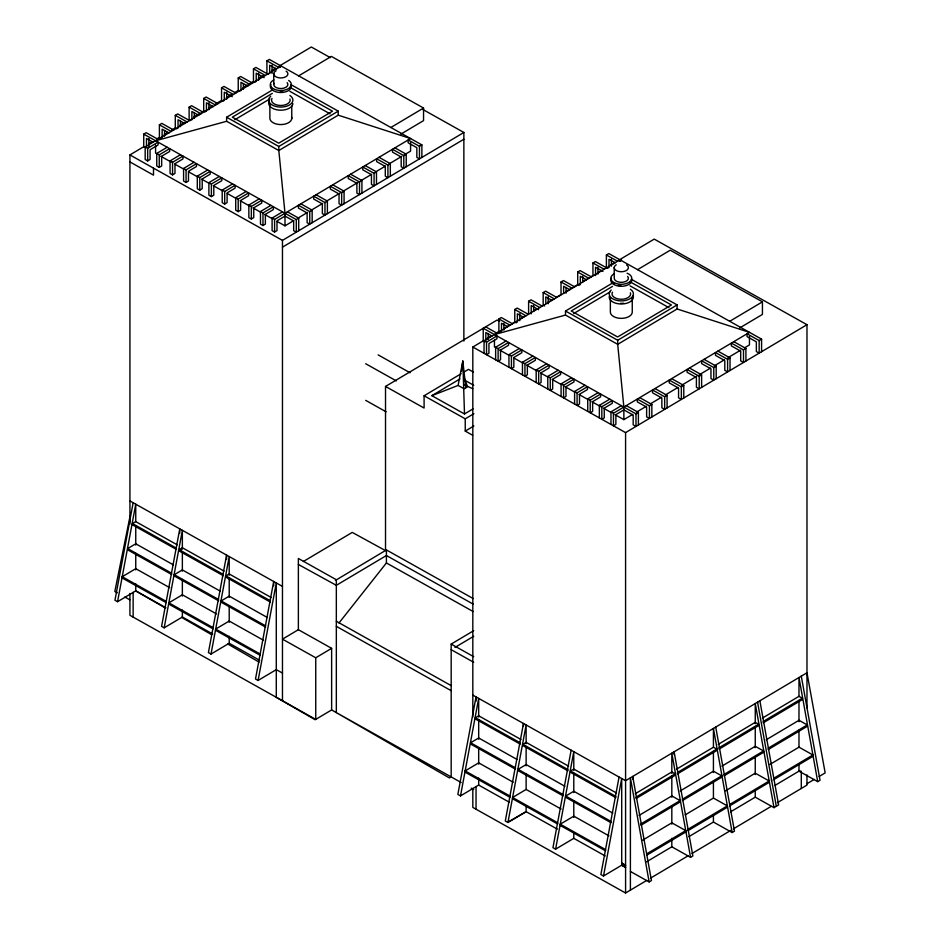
<?xml version="1.0" encoding="UTF-8"?>
<svg xmlns="http://www.w3.org/2000/svg" width="940" height="940" viewBox="0 0 940 940"><rect width="100%" height="100%" fill="white"/><g stroke="black" fill="none" stroke-linecap="round" stroke-linejoin="round"><path stroke-width="1.41" d="M461.517 371.335L462.821 361.171L465.817 387.75M133.139 502.747L114.962 600.249L117.559 601.706L135.748 590.884L135.748 583.904M117.559 601.706L135.748 504.204L135.748 521.606L132.481 523.545L132.481 524.814L176.508 549.477M179.763 533.215L179.763 528.868L161.574 626.369L164.183 627.826L182.36 530.324L182.36 548.995L179.105 550.934L223.344 575.726M226.599 559.453L226.599 555.105L208.41 652.607L211.018 654.064L229.207 556.562L229.207 575.245M273.693 585.843L273.693 581.484L255.504 678.986L258.101 680.443L276.289 582.941L276.289 697.304L315.159 719.746L331.632 709.947L331.632 648.341L298.368 629.694L282.47 639.153L315.746 657.789L331.632 648.341M476.039 701.24L476.039 696.904L457.851 794.406L460.506 795.898L478.683 698.397L478.683 717.067M523.474 726.385L523.474 723.483L505.297 820.984L507.941 822.477L526.13 724.975L526.13 743.646M571.144 750.191L552.955 847.692L555.599 849.173L573.788 838.351L573.788 832.769M555.599 849.173L573.788 751.671L573.788 770.354M619.061 777.039L600.871 874.541L603.515 876.021L621.704 865.2L621.704 778.52L603.515 876.021M464.501 413.964L431.848 395.67L458.109 385.423L462.821 361.171L464.501 413.964L473.043 408.877M130.119 515.872L114.833 591.424L117.336 592.823M339.011 622.95L386.411 562.954L386.411 549.935L473.196 598.557M276.125 70.794L274.903 71.605A7.085 4.089 0 0 0 276.407 77.056A7.085 4.089 0 0 0 285.96 76.669A7.085 4.089 0 0 0 286.124 71.146M616.252 264.822L615.394 265.397A7.085 4.089 0 0 0 616.887 270.849A7.085 4.089 0 0 0 626.439 270.473A7.085 4.089 0 0 0 626.604 264.939M129.931 524.062L129.931 154.924L143.738 146.699L143.738 134.126L146.158 132.693L157.991 139.32M156.992 138.815L159.4 137.381L159.4 124.82L161.809 123.375L173.642 130.014M171.621 130.119L175.287 127.934L175.287 115.362L177.707 113.928L189.539 120.555M190.667 120.555L189.128 119.697L189.128 107.125L191.549 105.691L203.381 112.318M201.266 112.483L203.698 111.038L203.698 98.465L206.107 97.02L217.939 103.659M215.613 103.941L221.546 100.415L221.546 87.843L223.955 86.41L235.787 93.037M234.659 92.614L238.231 90.487L238.231 77.914L240.64 76.481L252.472 83.108M249.97 83.507L253.471 81.416L253.471 68.843L255.88 67.41L267.712 74.049M268.452 74.284L266.913 73.426L266.913 60.853L269.322 59.408L421.872 144.877L421.872 157.45M148.567 143.832L152.174 141.681M164.265 134.49L167.943 132.305M179.987 125.138L184.557 122.412M193.981 116.819L198.834 113.928M208.48 108.182L212.041 106.067M226.34 97.56L231.087 94.729M242.978 87.667L247.643 84.894M258.336 78.525L263.235 75.611M271.801 70.512L275.502 68.315M279.204 66.106L311.316 47L330.387 57.681M147.662 160.916L147.662 148.344L158.061 142.151L158.061 144.983L150.071 149.742L150.071 159.483L147.662 160.916L145.171 159.518L145.171 146.946L281.166 66.047M159.248 167.414L159.248 154.841L169.647 148.649L169.647 151.481L161.657 156.228L161.657 165.969L159.248 167.414L156.757 166.016L156.757 153.443L167.167 147.251M277.3 221.535L284.996 225.835L284.996 213.263L278.816 150.529L226.611 121.284L226.611 117.23L272.412 89.981M298.673 75.858L331.373 56.4L423.552 108.041L423.552 120.614L400.922 134.091M272.353 93.365L232.321 117.183L278.733 143.186L332.525 111.179L289.884 87.279M234.824 119.744L269.862 98.9M172.549 174.863L172.549 162.291L182.959 156.099L182.959 158.93L174.969 163.689L174.969 173.43L172.549 174.863L170.07 173.465L170.07 160.893L180.468 154.712M186.073 182.442L186.073 169.87L196.472 163.678L196.472 166.498L188.482 171.256L188.482 180.997L186.073 182.442L183.582 181.044L183.582 168.471L193.993 162.279M199.797 190.127L199.797 177.554L210.196 171.362L210.196 174.194L202.206 178.941L202.206 188.693L199.797 190.127L197.306 188.729L197.306 176.156L207.716 169.964M211.383 196.613L211.383 184.04L221.793 177.86L221.793 180.68L213.791 185.439L213.791 195.179L211.383 196.613L208.892 195.226L208.892 182.654L219.302 176.462M282.505 211.876L272.095 218.068L272.095 230.641L274.586 232.027L274.586 219.455L410.58 138.544L338.236 115.174L278.816 150.529L278.816 146.476L338.236 111.132L291.13 84.729M224.684 204.074L224.684 191.501L235.094 185.309L235.094 188.141L227.104 192.888L227.104 202.641L224.684 204.074L222.204 202.676L222.204 190.103L232.603 183.911M238.208 211.641L238.208 199.069L248.607 192.888L248.607 195.708L240.617 200.467L240.617 210.208L238.208 211.641L235.717 210.255L235.717 197.682L246.127 191.49M251.344 219.008L251.344 206.436L261.743 200.243L261.743 203.075L253.753 207.822L253.753 217.575L251.344 219.008L248.853 217.61L248.853 205.037L259.264 198.845M390.852 127.499L423.552 108.041M262.965 225.518L262.965 212.945L273.375 206.753L273.375 209.585L265.374 214.344L265.374 224.084L262.965 225.518L260.474 224.12L260.474 211.547L270.885 205.367M274.586 232.027L276.995 230.594L276.995 220.853L284.996 216.094L293.668 220.959L293.668 230.7L296.288 232.168L296.288 219.596L298.697 218.162L287.405 211.829M284.996 225.835L293.785 220.606M297.545 218.362L307.591 212.393M311.363 210.149L322.667 203.428M326.438 201.184L340.245 192.959M342.759 191.466L357.835 182.501M360.337 181.009L371.641 174.288M375.413 172.043L385.459 166.063M389.231 163.819L401.779 156.346M404.294 154.853L410.58 151.117L410.58 142.774M309.742 211.594L298.438 205.261L298.438 208.093L307.122 212.957L307.122 222.698L309.742 224.167L309.742 211.594L312.151 210.161L300.847 203.827M324.97 202.535L313.678 196.201L313.678 199.033L322.349 203.886L322.349 213.638L324.97 215.096L324.97 202.535L327.39 201.089L316.087 194.768M341.655 192.606L330.363 186.273L330.363 189.105L339.035 193.957L339.035 203.71L341.655 205.179L341.655 192.606L344.075 191.161L332.772 184.839M359.503 181.984L348.211 175.651L348.211 178.483L356.883 183.347L356.883 193.088L359.503 194.557L359.503 181.984L361.923 180.55L350.62 174.217M374.073 173.324L362.77 166.991L362.77 169.823L371.453 174.675L371.453 184.428L374.073 185.885L374.073 173.324L376.482 171.879L365.19 165.558M387.914 165.088L376.611 158.754L376.611 161.586L385.294 166.451L385.294 176.191L387.914 177.66L387.914 165.088L390.323 163.654L379.031 157.321M403.801 155.629L392.509 149.296L392.509 152.127L401.18 156.992L401.18 166.733L403.801 168.201L403.801 155.629L406.221 154.195L394.918 147.862M419.463 146.311L408.16 139.989L408.16 142.81L416.843 147.674L416.843 157.415L419.463 158.883L419.463 146.311L421.872 144.877M282.47 700.77L282.47 240.382L463.866 132.47L423.188 109.675M282.47 247.161L463.866 139.238M303.385 561.486L352.253 532.404L385.518 550.629L385.518 386.434L497.131 320.023L499.68 321.457M496.473 332.96L498.882 331.526L498.882 318.954L501.29 317.52L512.523 323.806M512.323 323.524L514.779 322.068L514.779 309.495L517.188 308.062L528.409 314.348M528.609 313.831L528.609 301.258L531.029 299.825L542.251 306.111M544.636 305.982L543.179 305.171L543.179 292.599L545.588 291.165L556.821 297.451M556.28 297.381L561.027 294.549L561.027 281.976L563.436 280.543L574.669 286.829M572.954 287.452L577.712 284.62L577.712 272.048L580.121 270.614L591.354 276.901M590.614 276.947L592.952 275.561L592.952 262.988L595.361 261.555L606.594 267.841M607.863 268.37L606.394 267.559L606.394 254.987L608.814 253.553L761.576 339.14L761.576 351.713M171.703 574.516L127.687 549.853L127.687 548.584L135.748 543.79L173.477 564.928M472.82 716.985L472.82 347.024L483.231 340.844L483.231 328.272L635.992 413.859L638.401 412.413L626.275 405.622M486.838 338.682L491.655 335.827M503.746 328.624L508.646 325.71M519.468 319.271L524.038 316.557M533.462 310.952L537.104 308.778M547.961 302.316L552.72 299.496M565.821 291.694L570.58 288.874M582.459 281.8L587.124 279.027M597.817 272.659L601.494 270.473M610.072 265.374L615.113 262.366M618.896 260.122L654.216 239.113L806.978 324.7L806.978 707.808M484.041 353.322L484.041 340.75L620.036 259.839M486.532 342.137L496.943 335.944L496.943 338.776L488.941 343.535L488.941 353.276L486.532 354.709L486.532 342.137L484.041 340.75M495.639 359.809L495.639 347.236L506.037 341.044M498.118 348.634L508.528 342.442L508.528 345.274L500.538 350.032L500.538 359.773L498.118 361.207L498.118 348.634L495.639 347.236M614.901 414.611L623.866 419.639L623.866 407.067L617.698 344.334L565.492 315.076L565.492 311.034L612.527 283.034M385.518 386.434L424.093 408.042L424.093 395.775L461.105 373.756M463.573 372.287L468.508 369.349L473.49 372.146M637.555 269.651L670.255 250.204L762.434 301.846L762.434 314.418L739.792 327.884M122.212 576.725L166.239 601.389L166.239 602.658L122.212 577.994L122.212 576.725L135.748 568.677L169.705 587.7M612.481 286.418L571.203 310.976L617.604 336.978L671.407 304.971L630.011 281.777M431.848 395.67L459.93 378.961M573.706 313.549L609.978 291.952M179.105 550.934L179.105 549.665L182.36 547.726L224.072 571.097M508.94 367.27L508.94 354.697L519.35 348.505M511.43 356.084L521.829 349.892L521.829 352.723L513.839 357.482L513.839 367.223L511.43 368.656L511.43 356.084L508.94 354.697M522.464 374.837L522.464 362.264L532.863 356.072M524.943 363.663L535.354 357.47L535.354 360.302L527.364 365.049L527.364 374.802L524.943 376.235L524.943 363.663L522.464 362.264M174.3 574.704L218.538 599.485L218.538 600.754L174.3 575.973L174.3 574.704L182.36 569.91L220.277 591.154M536.176 382.533L536.176 369.961L546.587 363.768M538.667 371.347L549.077 365.155L549.077 367.987L541.076 372.745L541.076 382.486L538.667 383.92L538.667 371.347L536.176 369.961M472.703 435.279L465.241 431.096L465.241 418.829L473.878 413.694M547.773 389.019L547.773 376.447L558.172 370.254M168.836 602.846L213.075 627.626L213.075 628.895L168.836 604.115L168.836 602.846L182.36 594.797L216.494 613.914M550.253 377.845L560.663 371.653L560.663 374.484L552.673 379.231L552.673 388.984L550.253 390.417L550.253 377.845L547.773 376.447M635.992 413.859L635.992 426.431L633.184 424.856L633.184 415.104L623.866 409.887L615.876 414.646L615.876 424.387L613.456 425.82L613.456 413.248L749.45 332.349L677.117 308.978L617.698 344.334L617.698 340.28L677.117 304.924L631.28 279.239M465.241 431.096L473.878 425.961M270.426 602.105L225.941 577.184L225.941 575.914L229.207 573.976L271.143 597.476M561.074 396.48L561.074 383.908L571.485 377.715M563.565 385.294L573.964 379.102L573.964 381.934L565.974 386.693L565.974 396.433L563.565 397.867L563.565 385.294L561.074 383.908M164.183 627.826L182.36 617.004L182.36 610.025M265.632 627.133L221.147 602.211L221.147 600.942L229.207 596.148L267.336 617.51M574.598 404.047L574.598 391.475L584.997 385.282M577.078 392.873L587.488 386.681L587.488 389.512L579.498 394.26L579.498 404L577.078 405.446L577.078 392.873L574.598 391.475M587.735 411.414L587.735 398.842L598.134 392.65M590.214 400.228L600.625 394.036L600.625 396.868L592.635 401.627L592.635 411.368L590.214 412.801L590.214 400.228L587.735 398.842M729.734 321.292L762.434 301.846M215.671 629.083L260.168 654.017L260.168 655.286L215.671 630.352L215.671 629.083L229.207 621.046L263.517 640.269M599.356 417.924L599.356 405.352L609.755 399.159M601.835 406.738L612.245 400.546L612.245 403.378L604.255 408.136L604.255 417.877L601.835 419.311L601.835 406.738L599.356 405.352M610.977 424.434L610.977 411.861L621.375 405.669M211.018 654.064L229.207 643.242L229.207 636.263M335.392 580.45L386.411 549.935M623.866 419.639L632.655 414.399M636.427 412.166L646.473 406.186M650.245 403.941L661.537 397.221M665.309 394.976L677.869 387.503M681.641 385.259L696.705 376.294M699.219 374.802L710.523 368.081M714.283 365.836L724.329 359.856M728.101 357.623L740.661 350.15M744.433 347.906L749.45 344.921L749.45 336.567M649.434 405.857L637.308 399.065L637.308 401.885L646.626 407.102L646.626 416.855L649.434 418.429L649.434 405.857L651.855 404.423L639.729 397.62M664.674 396.786L652.548 389.994L652.548 392.826L661.866 398.043L661.866 407.784L664.674 409.358L664.674 396.786L667.083 395.352L654.968 388.561M681.359 386.857L669.233 380.065L669.233 382.897L678.551 388.114L678.551 397.855L681.359 399.43L681.359 386.857L683.768 385.423L671.654 378.632M699.207 376.247L687.081 369.455L687.081 372.275L696.399 377.492L696.399 387.245L699.207 388.819L699.207 376.247L701.616 374.802L689.502 368.01M713.777 367.575L701.651 360.784L701.651 363.615L710.957 368.832L710.957 378.573L713.777 380.148L713.777 367.575L716.186 366.142L704.06 359.35M727.607 359.339L715.493 352.547L715.493 355.379L724.799 360.596L724.799 370.337L727.607 371.911L727.607 359.339L730.027 357.905L717.902 351.113M743.505 349.892L731.379 343.1L731.379 345.92L740.697 351.137L740.697 360.889L743.505 362.464L743.505 349.892L745.914 348.446L733.799 341.655M759.156 340.574L747.042 333.782L747.042 336.614L756.348 341.831L756.348 351.572L759.156 353.146L759.156 340.574L761.576 339.14M472.82 788.448L472.82 807.413L625.582 893L625.582 432.612L806.978 324.7M258.101 680.443L276.289 669.633L282.47 673.087M461.188 782.538L331.632 709.947L449.414 777.944L451.177 776.934L451.177 644.076L473.725 630.67M454.937 647.437L473.725 636.263M475.429 717.737L520.22 742.835L520.22 744.104L475.429 719.006L475.429 717.737L478.683 715.798L520.924 739.463M470.623 742.776L515.414 767.863L515.414 769.132L470.623 744.045L470.623 742.776L478.683 737.982L517.082 759.485M465.159 770.918L509.95 796.016L509.95 797.284L465.159 772.187L465.159 770.918L478.683 762.869L513.24 782.233M522.863 744.316L567.878 769.531L567.878 770.8L522.863 745.584L522.863 744.316L526.13 742.377L568.641 766.194M460.506 795.898L478.683 785.076L478.683 778.097M518.069 769.355L563.084 794.57L563.084 795.839L518.069 770.624L518.069 769.355L526.13 764.561L564.893 786.275M512.594 797.496L557.62 822.712L557.62 823.981L512.594 798.765L512.594 797.496L526.13 789.447L526.13 774.161M570.533 771.023L615.794 796.38L615.794 797.649L570.533 772.292L570.533 771.023L573.788 769.084L616.546 793.031M507.941 822.477L526.13 811.655L526.13 806.073M565.727 796.051L611 821.419L611 822.688L565.727 797.32L565.727 796.051L573.788 791.257L612.774 813.1M560.264 824.192L605.536 849.56L605.536 850.829L560.264 825.461L560.264 824.192L573.788 816.155L609.002 835.872M635.229 793.748L671.818 771.987L675.167 773.867L675.167 775.241L636.063 798.507L636.063 797.132L675.167 773.867M676.577 769.155L713.425 747.23L713.425 728.43L732.166 832.546L734.469 831.172L715.728 727.055M718.207 744.386L755.255 722.343L758.615 724.223L758.615 725.598L719.088 749.11L719.088 747.735L758.615 724.223M762.399 718.09L798.977 696.329L798.977 677.529L817.718 781.645L820.033 780.27L801.291 676.154M716.785 749.11L677.482 772.492L677.482 773.867L716.785 750.484L716.785 749.11L713.425 747.23M802.337 698.209L763.233 721.474L763.233 722.848L802.337 699.583L802.337 698.209L798.977 696.329M639.012 815.45L671.818 795.945L680.114 800.598L680.114 801.961L641.021 825.226L641.021 823.863L680.114 800.598M680.266 790.916L713.425 771.188L721.732 775.841L721.732 777.216L682.428 800.586L682.428 799.223L721.732 775.841M721.908 766.135L755.255 746.301L763.562 750.954L763.562 752.317L724.035 775.841M766.182 739.792L798.977 720.287L807.284 724.94L807.284 726.303L768.18 749.568M724.035 774.466L763.562 750.954M768.18 748.205L807.284 724.94M642.795 840.09L671.818 822.829L685.754 830.631L685.754 832.006L646.65 855.271L646.65 853.896L685.754 830.631M685.178 814.874L713.425 798.072L713.425 781.058M725.61 790.81L755.255 773.185L769.19 780.987L769.19 782.362L729.675 805.874L729.675 804.499L769.19 780.987M769.966 764.432L798.977 747.171L798.977 730.157M727.36 805.874L688.068 829.256L688.068 830.631L727.36 807.249L727.36 805.874L713.425 798.072M812.912 754.973L773.808 778.238L773.808 779.613L812.912 756.348L812.912 754.973L798.977 747.171M646.579 861.816L671.818 846.811L671.818 838.327M688.856 836.659L713.425 822.053L713.425 814.98M730.556 811.855L755.255 797.167L755.255 790.093M774.936 785.452L800.034 770.518M806.978 783.725L814.252 779.401M819.104 776.511L825.167 772.903L806.978 672.77L625.582 780.693L472.82 695.107M625.582 893L646.732 880.416M650.504 878.172L688.198 855.752M691.969 853.508L730.92 830.326M733.435 828.833L771.129 806.403M777.415 802.666L806.978 785.076L806.978 774.959M630.399 871.451L649.141 881.943L651.443 880.568L632.714 776.452L632.714 779.342M671.818 846.811L690.548 857.303L692.862 855.929L674.121 751.812L674.121 754.702M755.255 797.167L773.996 807.66L778.614 804.91L759.873 700.793M507.659 822.312L526.13 811.655L557.385 829.162M155.582 140.765L226.611 121.284M494.452 334.558L565.492 315.076M472.797 388.69L464.548 385.048M298.368 564.458L336.332 585.326L386.411 555.528L473.196 604.138M266.913 60.853L278.745 67.48M276.478 69.031L269.663 65.213L269.663 73.567M606.394 254.987L617.627 261.273M615.159 262.718L609.002 259.276L609.002 267.618M253.471 68.843L265.303 75.482M289.884 91.333L330.022 113.822M264.163 77.667L256.209 73.214L256.209 81.569M592.952 262.988L604.173 269.275M630.011 285.83L668.892 307.615M602.939 271.413L595.549 267.277L595.549 275.62M253.471 81.416L255.01 82.285M238.231 77.914L250.064 84.541M247.796 86.104L240.969 82.285L240.969 90.628M577.712 272.048L588.934 278.346M586.478 279.791L580.321 276.337L580.321 284.691M238.231 90.487L239.77 91.344M577.712 284.62L579.169 285.443M221.546 87.843L233.379 94.47M232.239 96.667L224.284 92.214L224.284 100.556M561.027 281.976L572.249 288.263M569.793 289.72L563.624 286.265L563.624 293.221M221.546 100.415L223.086 101.273M203.698 98.465L215.53 105.092M213.263 106.643L206.436 102.824L206.436 111.179M543.179 292.599L554.412 298.885M226.611 117.23L278.816 146.476M551.945 300.33L545.788 296.887L545.788 303.843M565.492 311.034L617.698 340.28M203.698 111.038L205.237 111.895M189.128 107.125L200.96 113.752M198.692 115.315L191.878 111.496L191.878 119.838M528.609 301.258L539.842 307.556M538.608 309.695L531.218 305.547L531.218 313.901M175.287 115.362L187.13 121.989M184.851 123.551L178.036 119.721L178.036 128.075M514.779 309.495L526.001 315.781M523.533 317.238L517.376 313.784L517.376 322.138M175.287 127.934L176.838 128.792M514.779 322.068L516.236 322.89M159.4 124.82L171.233 131.447M168.965 132.998L162.138 129.179L162.138 137.534M498.882 318.954L510.115 325.24M507.647 326.685L501.49 323.243L501.49 331.585M159.4 137.381L160.94 138.25M498.882 331.526L500.339 332.337M143.738 134.126L296.288 219.596M485.639 326.826L496.861 333.124M153.302 142.316L146.487 138.497L146.487 146.852M491.984 336.003L485.827 332.548L485.827 340.903M145.171 146.946L147.662 148.344M156.757 153.443L159.248 154.841M170.07 160.893L172.549 162.291M183.582 168.471L186.073 169.87M197.306 176.156L199.797 177.554M208.892 182.654L211.383 184.04M222.204 190.103L224.684 191.501M235.717 197.682L238.208 199.069M248.853 205.037L251.344 206.436M260.474 211.547L262.965 212.945M272.095 218.068L274.586 219.455M143.738 146.699L145.289 147.568M160.705 156.204L170.951 161.95M174.793 164.101L183.77 169.13M188.893 171.996L197.858 177.025M201.701 179.176L209.397 183.488M213.239 185.638L222.204 190.667M227.327 193.534L236.304 198.563M240.147 200.714L249.112 205.743M252.954 207.893L260.65 212.193M264.493 214.355L272.177 218.656M610.977 411.861L613.456 413.248M483.231 340.844L484.688 341.655M499.575 349.997L508.552 355.026M513.675 357.893L522.64 362.922M526.482 365.072L536.74 370.818M540.582 372.969L548.267 377.281M552.109 379.431L561.086 384.46M564.928 386.61L575.174 392.356M579.016 394.506L587.994 399.535M591.836 401.686L600.801 406.714M603.363 408.148L611.059 412.46M129.931 154.924L282.47 240.382M472.82 347.024L625.582 432.612M129.931 161.927L153.502 175.134L153.502 168.131M464.924 380.348L473.713 385.271M458.109 385.423L464.102 388.772L467.544 386.728L463.69 376.47M378.127 354.873L410.063 372.769M424.093 395.775L465.241 418.829M365.707 363.745L396.363 380.923M365.707 400.37L386.14 411.826M817.718 781.645L798.977 771.153L798.977 764.079M386.411 562.954L473.196 611.564M451.177 644.076L473.701 656.696M451.177 649.669L473.701 662.289M713.425 822.053L732.166 832.546M129.931 500.938L282.47 586.407M336.332 621.281L451.177 685.624M336.332 626.346L451.177 690.689M135.748 521.606L177.249 544.859M132.481 523.545L176.508 548.208M179.105 549.665L223.344 574.457M225.941 575.914L270.426 600.836M127.687 548.584L171.703 573.247M221.147 600.942L265.632 625.864M526.13 789.447L561.133 809.058M165.934 607.792L135.748 590.884L165.487 608.062M182.36 617.004L212.699 633.995M229.207 643.242L259.71 660.338M478.542 784.994L509.398 802.278M573.788 838.351L605.231 855.964M471.199 788.143L473.701 789.541M124.832 597.029L129.826 599.826M181.679 617.404L211.571 634.664M227.844 644.053L259.135 662.124M757.558 702.168L776.299 806.285M773.996 807.66L755.255 703.543L755.255 723.718M690.548 857.303L671.818 753.187L671.818 773.361M649.141 881.943L630.399 777.827L630.399 890.133M801.291 771.211L801.291 788.46M798.977 700.523L798.977 721.65M771.505 779.613L771.505 780.987M755.255 726.538L755.255 747.664M755.255 757.593L755.255 774.548M745.914 348.446L745.914 361.019M730.027 357.905L730.027 370.478M716.186 366.142L716.186 378.714M713.425 751.424L713.425 772.551M701.616 374.802L701.616 387.374M683.768 385.423L683.768 397.996M677.117 304.924L677.117 308.978M671.818 776.182L671.818 797.308M671.818 805.815L671.818 824.192M667.083 395.352L667.083 407.925M651.855 404.423L651.855 416.984M638.401 412.413L638.401 424.986M632.256 297.381L632.256 312.409A10.975 6.333 0 0 1 620.635 318.355A10.975 6.333 0 0 1 610.354 311.645L610.354 297.98M614.231 267.407L614.231 278.005A7.085 4.089 0 0 0 622.715 282.27A7.085 4.089 0 0 0 627.65 276.43M611.411 259.228L611.411 266.185M597.969 267.23L597.969 274.186M582.73 276.289L582.73 281.859M573.788 773.138L573.788 792.526M573.788 800.868L573.788 817.424M566.045 287.617L566.045 293.186M548.196 296.84L548.196 303.796M533.626 305.5L533.626 311.07M526.13 746.431L526.13 765.83M519.785 313.737L519.785 320.704M503.899 323.196L503.899 330.152M494.452 340.174L494.452 347.13M488.236 333.9L488.236 339.469M478.683 719.852L478.683 739.251M478.683 747.582L478.683 764.138M476.039 786.439L476.039 809.223M463.866 132.47L463.866 341.091M462.821 361.171L462.821 366.541M406.221 154.195L406.221 166.768M390.323 163.654L390.323 176.215M376.482 171.879L376.482 184.451M361.923 180.55L361.923 193.123M344.075 191.161L344.075 203.733M338.236 111.132L338.236 115.174M336.332 712.579L336.332 579.733L298.368 558.466L298.368 629.694M327.39 201.089L327.39 213.662M315.746 657.789L315.746 719.405L129.931 615.3L129.931 593.457M312.151 210.161L312.151 222.733M298.697 218.162L298.697 230.735M291.764 106.326L291.764 118.616M273.74 73.602L273.74 84.212M272.071 65.166L272.071 73.52M269.874 104.187L269.874 117.853A10.975 6.333 0 0 0 281.589 124.55A10.975 6.333 0 0 0 291.565 116.971M258.629 73.167L258.629 80.135M243.389 83.625L243.389 89.194M229.207 578.029L229.207 597.417M229.207 605.76L229.207 622.303M226.704 92.167L226.704 99.123M208.856 102.777L208.856 109.745M194.286 112.835L194.286 118.405M182.36 551.78L182.36 571.179M182.36 579.51L182.36 596.066M180.445 121.072L180.445 126.642M164.559 130.531L164.559 136.1M155.582 144.983L155.582 153.338M148.896 138.45L148.896 146.804M135.748 525.672L135.748 545.059M135.748 553.39L135.748 569.946M133.139 592.341L133.139 617.11M630.423 292.822A9.306 5.37 0 0 1 620.741 299.261A9.306 5.37 0 0 1 612.481 292.187M620.741 285.607A9.306 5.37 0 0 1 618.356 285.337M614.337 283.798A9.306 5.37 0 0 1 612.974 282.635M623.49 303.209A10.975 6.333 0 0 1 620.635 303.326M633.172 295.607A12.114 6.991 0 0 1 622.151 303.973A12.114 6.991 0 0 1 609.214 296.57M631.574 279.027A10.493 6.051 0 0 1 620.659 286.289A10.493 6.051 0 0 1 611.352 278.322M627.086 273.211A10.493 6.051 0 0 1 629.506 282.024A10.493 6.051 0 0 1 614.079 282.646A10.493 6.051 0 0 1 614.349 273.716M630.376 289.262A12.114 6.991 0 0 1 630.094 298.709A12.114 6.991 0 0 1 613.761 299.367A12.114 6.991 0 0 1 611.2 290.037M292.904 103.635A12.114 6.991 0 0 1 278.51 110.074A12.114 6.991 0 0 1 269.334 100.991M288.674 80.452A10.493 6.051 0 0 1 287.769 88.995A10.493 6.051 0 0 1 272.964 88.478A10.493 6.051 0 0 1 273.869 79.924M287.158 82.638A7.085 4.089 0 0 1 281.318 88.548A7.085 4.089 0 0 1 274.092 83.166M291.095 85.235A10.493 6.051 0 0 1 280.179 92.496A10.493 6.051 0 0 1 270.873 84.529M289.884 95.469A12.114 6.991 0 0 1 289.602 104.916A12.114 6.991 0 0 1 273.282 105.574A12.114 6.991 0 0 1 270.72 96.244M289.943 99.029A9.306 5.37 0 0 1 280.249 105.468A9.306 5.37 0 0 1 271.989 98.394M282.682 91.709A9.306 5.37 0 0 1 280.249 91.815M279.121 67.469L281.072 66.305L279.121 67.469M619.601 261.261L621.552 260.098L619.636 261.238M625.582 865.317L621.704 863.143L625.582 865.317M625.582 867.373L621.704 865.2L625.582 867.373"/></g></svg>
